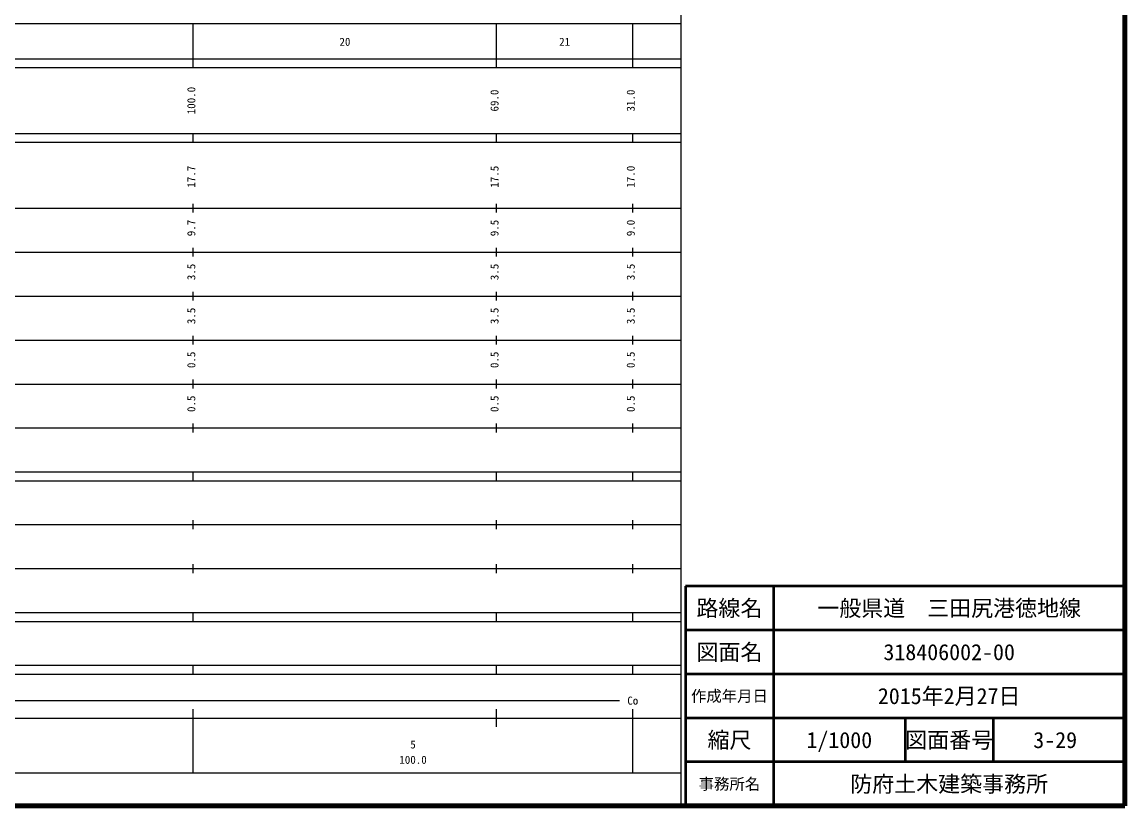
# Model space of a CAD drawing. Units: millimetres on the paper, enlarged 1000 times. Extents: x 40000 to 680000, y 20000 to 380000.
# Drawn here: x 429028 to 680000, y 20000 to 198357 of the extents above; entities that cross this region are included whole.
import ezdxf
from ezdxf.enums import TextEntityAlignment as Align

# ---------------------------------------------------------------- set-up
doc = ezdxf.new("R2010")
doc.units = ezdxf.units.MM
doc.header["$LTSCALE"] = 1000
for name, color, linetype, lineweight in [('M-TTL', 2, 'Continuous', 140), ('M-TTL-BAND', 7, 'Continuous', 25), ('M-TTL-FRAM', 2, 'Continuous', 50), ('M-TTL-LINE', 7, 'Continuous', 50)]:
    doc.layers.add(name, color=color, linetype=linetype, lineweight=lineweight)
doc.layers.add('M-TTL-TXT', color=7, linetype='Continuous')
doc.styles.add('ＭＳ ゴシック', font='')
doc.styles.get('ＭＳ ゴシック').set_extended_font_data('MS Gothic')

msp = doc.modelspace()

# ---------------------------------------------------------------- linework, layer by layer
at = {"layer": 'M-TTL'}
for p, q in [((680000, 20000), (680000, 380000)), ((40000, 20000), (680000, 20000))]:
    msp.add_line(p, q, dxfattribs=at)
at = {"layer": 'M-TTL-BAND'}
for p, q in [((579000, 20000), (579000, 370000)), ((68000, 198000), (579000, 198000)), ((468000, 188000), (468000, 198000)), ((537000, 188000), (537000, 198000)), ((568000, 188000), (568000, 198000)), ((40000, 190000), (579000, 190000)), ((40000, 188000), (579000, 188000)), ((40000, 173000), (579000, 173000)), ((40000, 171000), (579000, 171000)), ((468000, 171000), (468000, 173000)), ((537000, 171000), (537000, 173000)), ((568000, 171000), (568000, 173000)), ((40000, 156000), (579000, 156000)), ((468000, 155000), (468000, 157000)), ((537000, 155000), (537000, 157000)), ((568000, 155000), (568000, 157000)), ((46000, 146000), (579000, 146000)), ((468000, 145000), (468000, 147000)), ((537000, 145000), (537000, 147000)), ((568000, 145000), (568000, 147000)), ((52000, 136000), (579000, 136000)), ((468000, 135000), (468000, 137000)), ((537000, 135000), (537000, 137000)), ((568000, 135000), (568000, 137000)), ((46000, 126000), (579000, 126000)), ((468000, 125000), (468000, 127000)), ((537000, 125000), (537000, 127000)), ((568000, 125000), (568000, 127000)), ((52000, 116000), (579000, 116000)), ((468000, 115000), (468000, 117000)), ((537000, 115000), (537000, 117000)), ((568000, 115000), (568000, 117000)), ((46000, 106000), (579000, 106000)), ((468000, 105000), (468000, 107000)), ((537000, 105000), (537000, 107000)), ((568000, 105000), (568000, 107000)), ((40000, 96000), (579000, 96000)), ((468000, 94000), (468000, 96000)), ((537000, 94000), (537000, 96000)), ((568000, 94000), (568000, 96000)), ((40000, 94000), (579000, 94000)), ((49000, 84000), (579000, 84000)), ((468000, 83000), (468000, 85000)), ((537000, 83000), (537000, 85000)), ((568000, 83000), (568000, 85000)), ((40000, 74000), (579000, 74000)), ((468000, 73000), (468000, 75000)), ((537000, 73000), (537000, 75000)), ((568000, 73000), (568000, 75000)), ((40000, 64000), (579000, 64000)), ((468000, 62000), (468000, 64000)), ((537000, 62000), (537000, 64000)), ((568000, 62000), (568000, 64000)), ((40000, 62000), (579000, 62000)), ((40000, 52000), (579000, 52000)), ((468000, 50000), (468000, 52000)), ((537000, 50000), (537000, 52000)), ((568000, 50000), (568000, 52000)), ((40000, 50000), (579000, 50000)), ((71000, 44000), (565000, 44000)), ((468000, 27500), (468000, 42000)), ((537000, 38000), (537000, 42000)), ((568000, 27500), (568000, 42000)), ((40000, 40000), (579000, 40000)), ((68000, 27500), (579000, 27500))]:
    msp.add_line(p, q, dxfattribs=at)
at = {"layer": 'M-TTL-FRAM'}
for p, q in [((680000, 70000), (580000, 70000)), ((580000, 70000), (580000, 20000))]:
    msp.add_line(p, q, dxfattribs=at)
at = {"layer": 'M-TTL-LINE'}
for p, q in [((600000, 70000), (600000, 20000)), ((680000, 60000), (580000, 60000)), ((680000, 50000), (580000, 50000)), ((680000, 40000), (580000, 40000)), ((630000, 40000), (630000, 30000)), ((650000, 40000), (650000, 30000)), ((680000, 30000), (580000, 30000))]:
    msp.add_line(p, q, dxfattribs=at)

# ---------------------------------------------------------------- texts
at = {"layer": 'M-TTL-BAND', "style": 'ＭＳ ゴシック'}
for s, p in [('20', (502500, 192405)), ('21', (552500, 192405)), ('Co', (568000, 42500)), ('5', (518000, 32523)), ('100.0', (518000, 29033))]:
    msp.add_text(s, height=1833, dxfattribs=at).set_placement(p, align=Align.BOTTOM_CENTER)
for s, p in [('100.0', (469000, 180500)), ('69.0', (538000, 180500)), ('31.0', (569000, 180500)), ('17.7', (469000, 163174)), ('17.5', (538000, 163174)), ('17.0', (569000, 163174)), ('9.7', (469000, 151500)), ('9.5', (538000, 151500)), ('9.0', (569000, 151500)), ('3.5', (469000, 141500)), ('3.5', (538000, 141500)), ('3.5', (569000, 141500)), ('3.5', (469000, 131500)), ('3.5', (538000, 131500)), ('3.5', (569000, 131500)), ('0.5', (469000, 121500)), ('0.5', (538000, 121500)), ('0.5', (569000, 121500)), ('0.5', (469000, 111500)), ('0.5', (538000, 111500)), ('0.5', (569000, 111500))]:
    msp.add_text(s, height=1833, rotation=90, dxfattribs=at).set_placement(p, align=Align.BOTTOM_CENTER)
at = {"layer": 'M-TTL-TXT', "style": 'ＭＳ ゴシック'}
for s, height, p in [('路線名', 3666, (590000, 65000)), ('路線名', 3666, (590000, 65000)), ('一般県道\u3000三田尻港徳地線', 3666, (640000, 65000)), ('図面名', 3666, (590000, 55000)), ('図面名', 3666, (590000, 55000)), ('318406002-00', 3666, (640000, 55000)), ('作成年月日', 2566, (590000, 45000)), ('作成年月日', 2566, (590000, 45000)), ('2015年2月27日', 3666, (640000, 45000)), ('縮尺', 3666, (590000, 35000)), ('縮尺', 3666, (590000, 35000)), ('1/1000', 3666, (615000, 35000)), ('図面番号', 3666, (640000, 35000)), ('図面番号', 3666, (640000, 35000)), ('3-29', 3666, (664125, 35000)), ('事務所名', 2566, (590000, 25000)), ('事務所名', 2566, (590000, 25000)), ('防府土木建築事務所', 3666, (640000, 25000))]:
    msp.add_text(s, height=height, dxfattribs=at).set_placement(p, align=Align.MIDDLE_CENTER)

doc.saveas('drawing.dxf')
